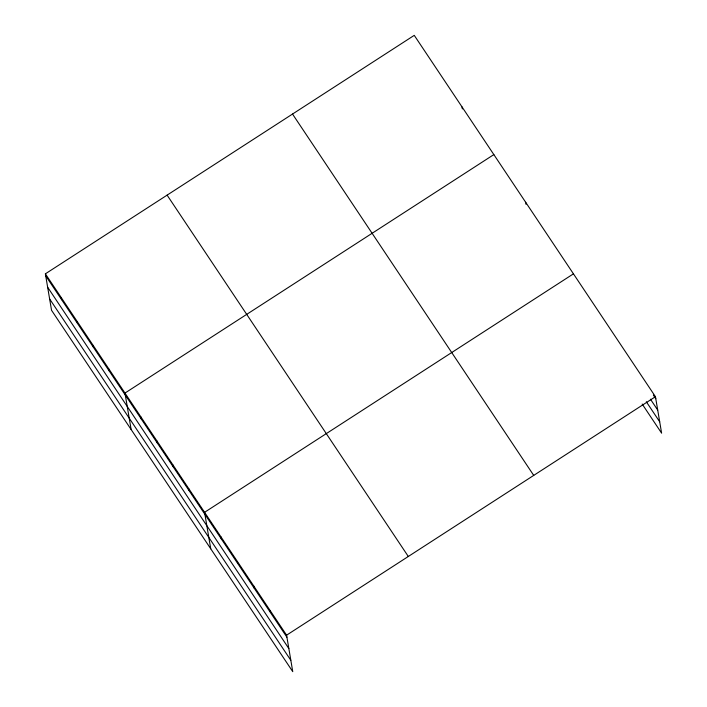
<?xml version="1.0" encoding="UTF-8"?>
<svg xmlns="http://www.w3.org/2000/svg" width="707" height="707" viewBox="0 0 707 707"><rect width="100%" height="100%" fill="white"/><g stroke="black" fill="none" stroke-linecap="round" stroke-linejoin="round"><path stroke-width="1.06" d="M45.381 273.83L286.582 635.178L292.751 671.65L51.549 310.302L45.381 273.83L414.249 35.35L655.451 396.698L661.619 433.17L642.186 404.05M493.848 154.594L124.971 393.074L131.14 429.547M573.448 273.839L204.57 512.319L210.739 548.791M286.582 635.178L655.451 396.698M653.365 395.08L655.796 398.721M650.431 399.172L657.713 410.087M646.331 401.779L659.702 421.805M292.521 114.048L533.723 475.396M167.108 195.132L408.31 556.48M45.716 275.845L286.918 637.201M47.643 287.219L288.845 648.566M49.623 298.928L290.824 660.285M525.69 202.29L526.026 204.314M462.007 106.898L462.351 108.922M270.18 610.601L270.516 612.624M253.778 586.032L254.113 588.056M237.375 561.464L237.72 563.479M220.973 536.887L221.318 538.911M188.654 488.466L188.99 490.49M172.729 464.623L173.074 466.638M156.813 440.77L157.157 442.794M140.896 416.918L141.232 418.942M109.055 369.222L109.399 371.246M93.138 345.37L93.474 347.393M77.213 321.526L77.558 323.55M61.297 297.674L61.642 299.697"/></g></svg>
